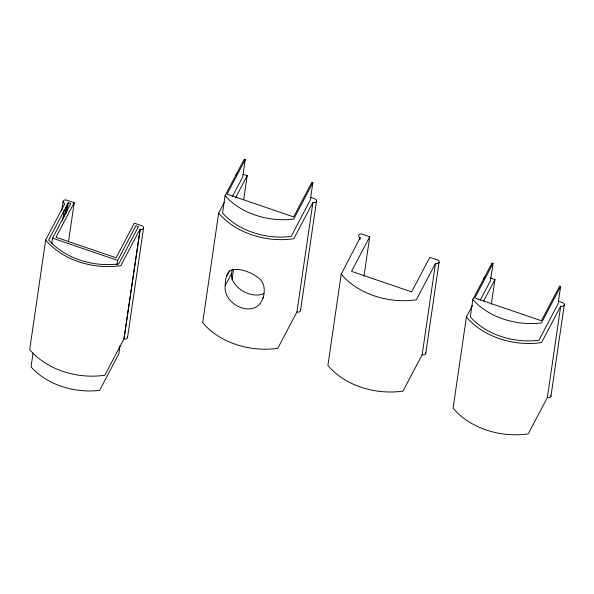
<?xml version="1.0" encoding="UTF-8"?>
<svg xmlns="http://www.w3.org/2000/svg" width="594" height="594" viewBox="0 0 594 594"><rect width="100%" height="100%" fill="white"/><g stroke="black" fill="none" stroke-linecap="round" stroke-linejoin="round"><path stroke-width="0.89" d="M225.2 285.64C222.668 304.952 255.175 319.847 262.763 298.478C265.37 291.342 264.998 282.306 258.212 277.762C255.056 275.171 251.388 273.218 247.572 271.792C243.503 270.24 239.159 269.201 234.779 269.453C226.529 269.401 225.178 279.366 225.2 285.64L231.593 273.492L232.254 268.933M45.686 239.998L29.7 349.562L31.296 351.418A67.144 48.79 8.3 0 0 34.794 354.989L35.729 355.851A67.144 48.79 8.3 0 0 104.826 375.237L123.968 338.87L140.154 229.366A2.688 1.953 8.3 0 0 143.429 228.311A2.688 1.953 8.3 0 0 141.825 225.757L134.311 223.188L116.097 257.781L55.999 237.244L74.205 202.651L66.016 199.918A2.688 1.953 8.3 0 0 63.157 201.24A2.688 1.953 8.3 0 0 64.828 203.631L45.686 239.998A67.144 48.79 8.3 0 0 120.812 265.667L139.954 229.299M33.041 353.155L31.044 366.847L31.608 367.493A63.655 46.25 8.3 0 0 98.693 390.414L99.658 390.295L118.837 353.861L120.033 345.649M51.76 243.637L52.562 238.157L70.768 203.564L68.265 202.71L48.663 239.954C65.889 259.296 93.555 267.055 118.778 263.914L138.387 226.67L135.877 225.817L117.671 260.41L117.003 264.976M61.769 210.64L63.098 201.514M62.6 220.738L64.063 210.692M64.598 216.275L65.934 207.143M66.001 213.617L67.33 204.484M67.07 210.929L68.265 202.71M68.481 241.907L74.205 202.651M123.968 338.87L140.154 229.366M143.54 227.948L127.524 337.659M218.666 213.053L202.68 322.616A67.144 48.79 8.3 0 0 277.806 348.292L296.955 311.924L312.934 202.354L293.792 238.721A67.144 48.79 8.3 0 1 285.41 239.545L283.991 239.597A67.144 48.79 8.3 0 1 218.666 213.053L224.198 202.547M225.074 195.641L222.542 212.986L223.106 213.632A63.655 46.25 8.3 0 0 290.191 236.553L291.157 236.434L310.335 200L312.867 182.655L311.865 182.313L293.651 216.907L227.042 194.141L245.248 159.548L244.253 159.207L225.074 195.641L225.638 196.28A63.655 46.25 8.3 0 0 292.716 219.208L293.688 219.089L312.867 182.655M245.248 159.548L242.723 176.893L232.558 196.206M232.002 279.789L233.472 269.75M243.726 199.443L247.193 175.705L243.013 174.28M300.534 310.58L316.52 201.017M360.164 237.659L341.216 274.101L327.895 365.407A67.144 48.79 8.3 0 0 403.022 391.082L422.163 354.715L435.484 263.409A2.688 1.953 8.3 0 0 438.78 262.711A2.688 1.953 8.3 0 0 437.964 260.142L429.841 257.291L411.627 291.884L351.529 271.347L369.735 236.754L362.221 234.184A2.688 1.953 8.3 0 0 358.828 235.038A2.688 1.953 8.3 0 0 360.164 237.659L359.897 239.486M364.011 276.017L369.735 236.754M425.75 353.371L439.07 262.065M472.43 305.479L466.424 316.892L453.103 408.197A67.144 48.79 8.3 0 0 528.229 433.872L547.371 397.505L560.691 306.2A2.688 1.953 8.3 0 0 563.988 305.502A2.688 1.953 8.3 0 0 563.179 302.933L558.39 301.225M472.831 299.48L470.3 316.825L470.864 317.471A63.655 46.25 8.3 0 0 537.949 340.392L538.914 340.273L558.093 303.846L560.625 286.494L559.622 286.152L541.409 320.745L474.799 297.98L493.013 263.387L492.01 263.045L472.831 299.48L473.396 300.126A63.655 46.25 8.3 0 0 540.473 323.047L541.446 322.928L560.625 286.494M493.013 263.387L490.481 280.739L480.316 300.044M491.349 304.195L494.951 279.544L489.939 277.829M550.957 396.161L564.278 304.856M235.759 197.423L247.193 175.705M226.529 276.514L229.514 270.842M262.763 298.478L263.61 296.859M435.484 263.409L416.342 299.777A67.144 48.79 8.3 0 1 341.216 274.101M483.516 301.262L494.951 279.544M560.691 306.2L541.55 342.567L538.788 342.924A67.144 48.79 8.3 0 1 533.167 343.384L531.749 343.443A67.144 48.79 8.3 0 1 466.424 316.892M310.632 197.386L315.421 199.094A2.688 1.953 8.3 0 1 316.275 201.604A2.688 1.953 8.3 0 1 313.12 202.413M52.562 238.157L117.671 260.41M550.942 395.597A2.688 1.953 8.3 0 1 547.371 397.505M483.88 278.95A2.688 1.953 8.3 0 1 485.023 277.012M425.586 352.391A2.688 1.953 8.3 0 1 425.007 354.44A2.688 1.953 8.3 0 1 422.163 354.715M127.413 336.59A2.688 1.953 8.3 0 1 126.864 338.565A2.688 1.953 8.3 0 1 124.168 338.929M300.297 309.467A2.688 1.953 8.3 0 1 299.859 311.605A2.688 1.953 8.3 0 1 296.955 311.924M236.122 175.104A2.688 1.953 8.3 0 1 237.266 173.173M264.055 293.347A20.144 13.41 27.8 0 1 242.441 290.822A20.144 13.41 27.8 0 1 231.593 273.492"/></g></svg>
